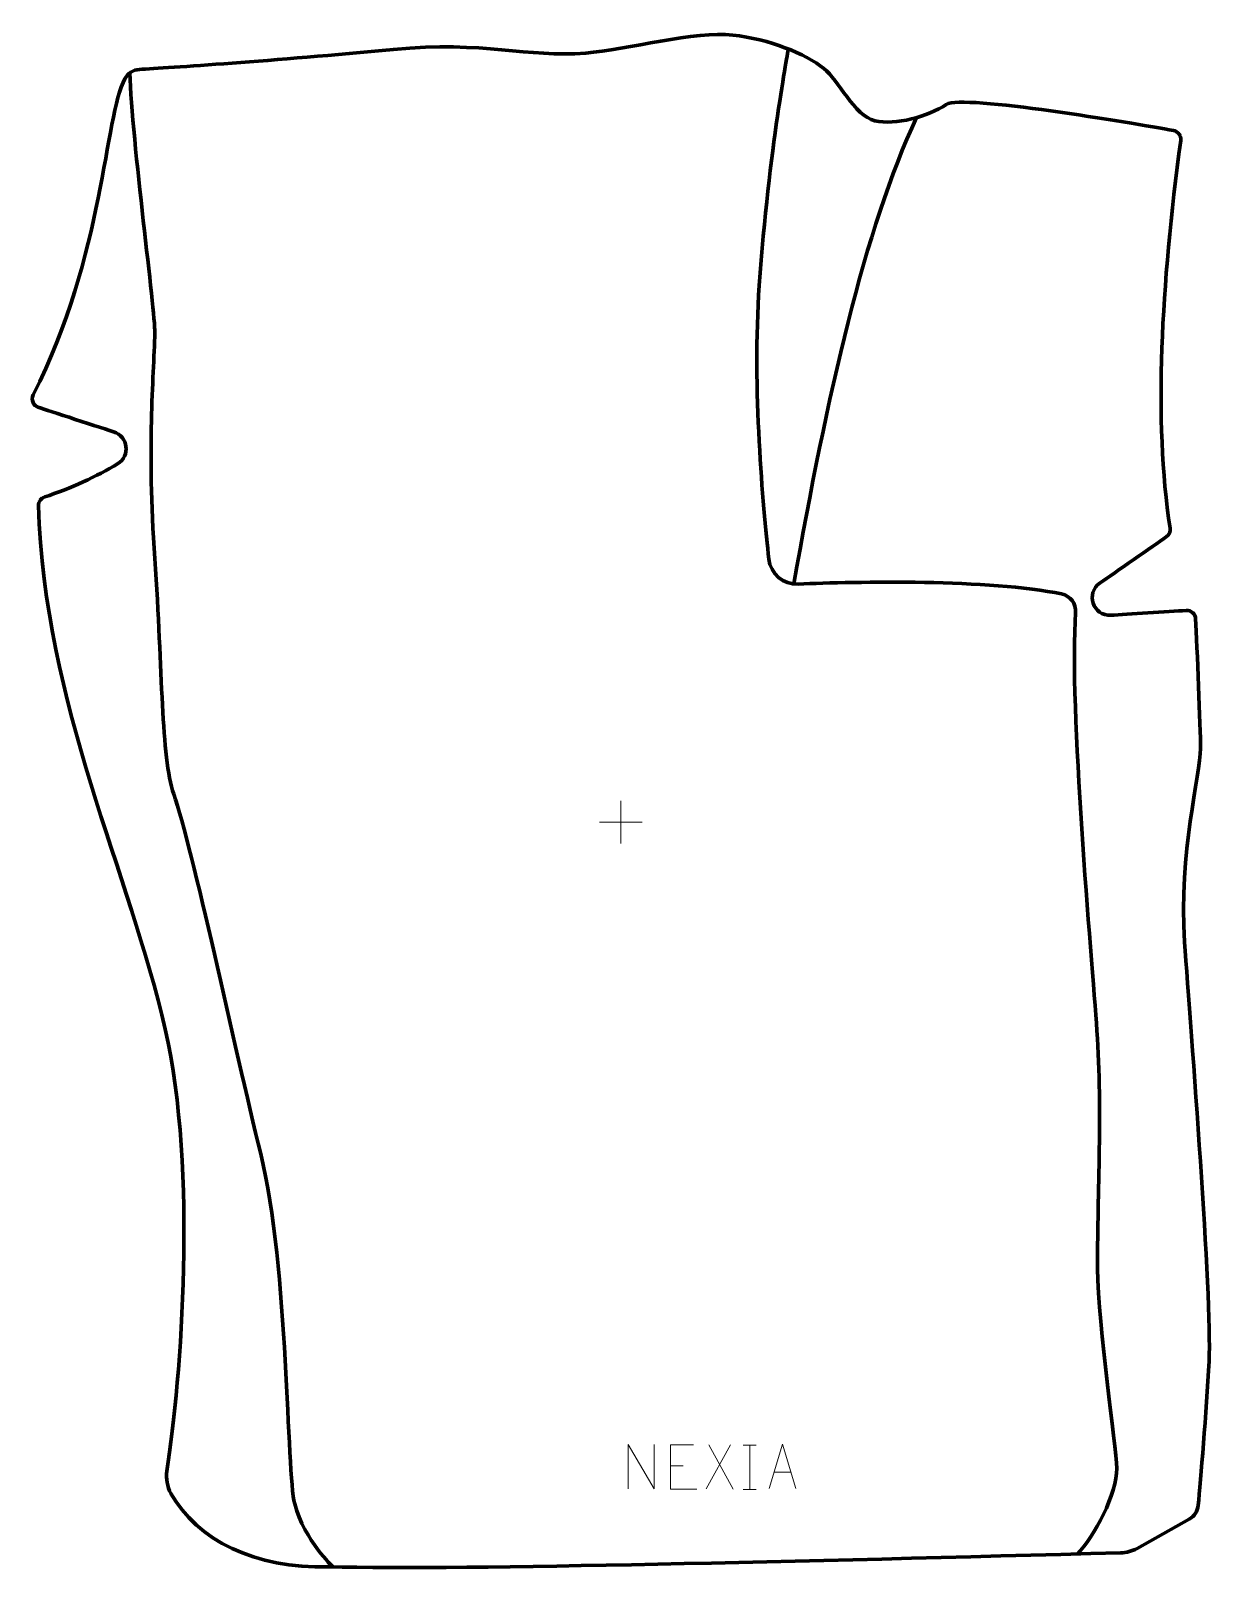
# Model space of a CAD drawing. Header units: millimetres. Extents: x -332 to 333, y -434 to 434.
import ezdxf

# ---------------------------------------------------------------- set-up
doc = ezdxf.new("R2010")
doc.units = ezdxf.units.MM
doc.header["$MEASUREMENT"] = 0
doc.layers.add('layer 1', color=7, linetype='Continuous', plot=False)
doc.layers.add('layer 2', color=7, linetype='Continuous')
doc.layers.add('layer 3', color=7, linetype='Continuous')

msp = doc.modelspace()

# ---------------------------------------------------------------- linework, layer by layer
at = {"layer": 'layer 1', "color": 250, "lineweight": 9}
for points, knots in [([(4.1013, -387.7152), (4.1013, -387.7152), (4.1013, -362.7617), (4.1013, -362.7617), (4.1013, -362.7617), (4.1013, -362.7617), (18.7561, -387.7152), (18.7561, -387.7152), (18.7561, -387.7152), (18.7561, -387.7152), (18.7561, -362.7617), (18.7561, -362.7617)], [0, 0, 0, 0, 0.25, 0.25, 0.25, 0.25, 0.5, 0.5, 0.5, 0.5, 1, 1, 1, 1]), ([(40.8559, -362.8072), (40.8559, -362.8072), (27.982, -362.8072), (27.982, -362.8072), (27.982, -362.8072), (27.982, -362.8072), (27.982, -387.7608), (27.982, -387.7608), (27.982, -387.7608), (27.982, -387.7608), (42.8478, -387.7608), (42.8478, -387.7608)], [0, 0, 0, 0, 0.25, 0.25, 0.25, 0.25, 0.5, 0.5, 0.5, 0.5, 1, 1, 1, 1]), ([(83.6421, -387.4968), (83.6421, -387.4968), (91.0131, -362.5433), (91.0131, -362.5433), (91.0131, -362.5433), (91.0131, -362.5433), (98.583, -387.4968), (98.583, -387.4968)], [0, 0, 0, 0, 0.33333333, 0.33333333, 0.33333333, 0.33333333, 1, 1, 1, 1])]:
    msp.add_open_spline(points, degree=3, knots=knots, dxfattribs=at)
for points in [[(61.7775, -362.8146), (61.7775, -362.8146), (48.0369, -387.7104), (48.0369, -387.7104)], [(49.4915, -362.8146), (49.4915, -362.8146), (63.2321, -387.7681), (63.2321, -387.7681)], [(69.0078, -363.0722), (69.0078, -363.0722), (76.1759, -363.0722), (76.1759, -363.0722)], [(72.5918, -363.0722), (72.5918, -363.0722), (72.5918, -388.0257), (72.5918, -388.0257)], [(27.982, -374.6869), (27.982, -374.6869), (35.1501, -374.6869), (35.1501, -374.6869)], [(86.3647, -378.2474), (86.3647, -378.2474), (95.8604, -378.2474), (95.8604, -378.2474)], [(69.0078, -388.0257), (69.0078, -388.0257), (76.1759, -388.0257), (76.1759, -388.0257)]]:
    msp.add_open_spline(points, degree=3, dxfattribs=at)
at = {"layer": 'layer 2', "color": 12, "lineweight": 200}
msp.add_open_spline([(-164.8418, -431.5771), (-205.842, -432.9829), (-238.869, -416.4612), (-253.51, -390.1962), (-253.51, -390.1962), (-255.6383, -386.3781), (-256.3756, -381.9451), (-255.7177, -377.6253), (-255.7177, -377.6253), (-247.7167, -325.1059), (-238.4369, -208.6607), (-256.6801, -128.6447), (-256.6801, -128.6447), (-276.5729, -41.3925), (-324.7016, 54.393), (-328.0992, 166.4261), (-328.0992, 166.4261), (-328.167, 168.6609), (-326.7463, 170.6707), (-324.6117, 171.3509), (-324.6117, 171.3509), (-310.2956, 175.9102), (-295.027, 183.1036), (-283.5596, 189.9941), (-283.5596, 189.9941), (-276.1347, 194.4553), (-277.5603, 205.4976), (-285.8294, 208.0895), (-285.8294, 208.0895), (-296.4156, 211.4074), (-328.0287, 221.8161), (-328.0287, 221.8161), (-328.0287, 221.8161), (-330.9984, 222.7118), (-332.4465, 226.0649), (-331.0492, 228.8282), (-331.0492, 228.8282), (-290.6798, 308.6544), (-291.1077, 385.1479), (-279.4057, 407.0449), (-279.4057, 407.0449), (-277.7871, 410.0735), (-274.6816, 412.0176), (-271.248, 412.2293), (-271.248, 412.2293), (-255.3134, 413.2104), (-195.6033, 417.0574), (-128.1575, 423.5464), (-128.1575, 423.5464), (-76.846, 428.4832), (-52.8828, 418.7363), (-19.8131, 421.519), (-19.8131, 421.519), (3.2279, 423.4578), (42.3421, 434.0369), (63.0604, 431.6522), (63.0604, 431.6522), (83.7787, 429.267), (103.7004, 421.3204), (114.458, 412.7733), (114.458, 412.7733), (122.4047, 406.46), (131.5907, 386.1389), (143.1452, 383.3562), (143.1452, 383.3562), (154.6997, 380.5735), (173.0276, 385.7413), (183.3866, 392.4995), (183.3866, 392.4995), (192.5246, 398.4607), (288.7863, 381.8403), (311.35, 377.8394), (311.35, 377.8394), (313.9821, 377.3727), (315.7823, 374.922), (315.4306, 372.2779), (315.4306, 372.2779), (304.5252, 290.2475), (300.1786, 214.9616), (309.4175, 153.6425), (309.4175, 153.6425), (309.6993, 151.7724), (308.8904, 149.9076), (307.3364, 148.8249), (307.3364, 148.8249), (299.8946, 143.6405), (278.2231, 128.5497), (269.9924, 122.8958), (269.9924, 122.8958), (261.6697, 117.1783), (266.0357, 104.1139), (276.1244, 104.6843), (276.1244, 104.6843), (285.2293, 105.1994), (308.2769, 106.6782), (318.553, 107.3414), (318.553, 107.3414), (321.3459, 107.5217), (323.7406, 105.3821), (323.8687, 102.5927), (323.8687, 102.5927), (324.5732, 87.2031), (326.6221, 41.4076), (326.6221, 29.5561), (326.6221, 29.5561), (326.6221, 15.2449), (314.0717, -29.4771), (317.6577, -79.5655), (317.6577, -79.5655), (321.2433, -129.6543), (333.1965, -279.92), (331.4036, -315.6973), (331.4036, -315.6973), (329.958, -344.5478), (326.5688, -383.0916), (325.3108, -396.9357), (325.3108, -396.9357), (325.0138, -400.2059), (323.1232, -403.1178), (320.2548, -404.7279), (320.2548, -404.7279), (320.2548, -404.7279), (290.9058, -421.1987), (290.9058, -421.1987), (290.9058, -421.1987), (288.0652, -422.7932), (284.879, -423.6706), (281.6211, -423.7546), (281.6211, -423.7546), (101.6839, -428.4063), (-85.2544, -433.5177), (-164.8418, -431.5771)], degree=3, knots=[0, 0, 0, 0, 0.02941176, 0.02941176, 0.02941176, 0.02941176, 0.05882353, 0.05882353, 0.05882353, 0.05882353, 0.08823529, 0.08823529, 0.08823529, 0.08823529, 0.11764706, 0.11764706, 0.11764706, 0.11764706, 0.14705882, 0.14705882, 0.14705882, 0.14705882, 0.17647059, 0.17647059, 0.17647059, 0.17647059, 0.20588235, 0.20588235, 0.20588235, 0.20588235, 0.23529412, 0.23529412, 0.23529412, 0.23529412, 0.26470588, 0.26470588, 0.26470588, 0.26470588, 0.29411765, 0.29411765, 0.29411765, 0.29411765, 0.32352941, 0.32352941, 0.32352941, 0.32352941, 0.35294118, 0.35294118, 0.35294118, 0.35294118, 0.38235294, 0.38235294, 0.38235294, 0.38235294, 0.41176471, 0.41176471, 0.41176471, 0.41176471, 0.44117647, 0.44117647, 0.44117647, 0.44117647, 0.47058824, 0.47058824, 0.47058824, 0.47058824, 0.5, 0.5, 0.5, 0.5, 0.52941176, 0.52941176, 0.52941176, 0.52941176, 0.55882353, 0.55882353, 0.55882353, 0.55882353, 0.58823529, 0.58823529, 0.58823529, 0.58823529, 0.61764706, 0.61764706, 0.61764706, 0.61764706, 0.64705882, 0.64705882, 0.64705882, 0.64705882, 0.67647059, 0.67647059, 0.67647059, 0.67647059, 0.70588235, 0.70588235, 0.70588235, 0.70588235, 0.73529412, 0.73529412, 0.73529412, 0.73529412, 0.76470588, 0.76470588, 0.76470588, 0.76470588, 0.79411765, 0.79411765, 0.79411765, 0.79411765, 0.82352941, 0.82352941, 0.82352941, 0.82352941, 0.85294118, 0.85294118, 0.85294118, 0.85294118, 0.88235294, 0.88235294, 0.88235294, 0.88235294, 0.91176471, 0.91176471, 0.91176471, 0.91176471, 0.94117647, 0.94117647, 0.94117647, 0.94117647, 1, 1, 1, 1], dxfattribs=at)
at = {"layer": 'layer 3', "color": 142, "lineweight": 200}
for points, knots in [([(257.0958, -424.3899), (266.6585, -415.2403), (279.8069, -389.7408), (279.4083, -376.1945), (279.4083, -376.1945), (279.01, -362.6475), (269.0493, -297.3053), (268.6507, -263.4386), (268.6507, -263.4386), (268.2524, -229.5719), (271.4485, -174.3894), (268.2566, -129.5658), (268.2566, -129.5658), (265.2421, -87.2289), (252.4557, 53.3873), (256.2505, 106.1244), (256.2505, 106.1244), (256.6107, 111.1306), (253.2233, 115.6215), (248.312, 116.6541), (248.312, 116.6541), (208.1454, 125.0975), (131.9126, 123.6472), (99.9054, 122.2033), (99.9054, 122.2033), (91.5333, 121.8254), (84.3102, 128.0089), (83.3827, 136.3377), (83.3827, 136.3377), (80.1262, 165.5794), (73.9321, 232.6982), (78.0018, 290.5792), (78.0018, 290.5792), (83.3806, 367.078), (94.4578, 423.7619), (94.4578, 423.7619)], [0, 0, 0, 0, 0.1, 0.1, 0.1, 0.1, 0.2, 0.2, 0.2, 0.2, 0.3, 0.3, 0.3, 0.3, 0.4, 0.4, 0.4, 0.4, 0.5, 0.5, 0.5, 0.5, 0.6, 0.6, 0.6, 0.6, 0.7, 0.7, 0.7, 0.7, 0.8, 0.8, 0.8, 0.8, 1, 1, 1, 1]), ([(-276.6581, 410.2397), (-275.4629, 372.3887), (-262.2806, 274.8379), (-262.5572, 264.0838), (-262.5572, 264.0838), (-263.2539, 236.9905), (-267.0304, 200.3348), (-262.5526, 136.586), (-262.5526, 136.586), (-258.0744, 72.837), (-259.2079, 25.0046), (-251.8987, 3.9046), (-251.8987, 3.9046), (-241.3404, -26.5754), (-217.7816, -138.2021), (-202.8919, -198.8926), (-202.8919, -198.8926), (-187.1538, -263.0399), (-188.3691, -379.1521), (-183.765, -396.1158), (-183.765, -396.1158), (-178.087, -417.0334), (-162.2519, -431.577), (-162.2519, -431.577)], [0, 0, 0, 0, 0.14285714, 0.14285714, 0.14285714, 0.14285714, 0.28571429, 0.28571429, 0.28571429, 0.28571429, 0.42857143, 0.42857143, 0.42857143, 0.42857143, 0.57142857, 0.57142857, 0.57142857, 0.57142857, 0.71428571, 0.71428571, 0.71428571, 0.71428571, 1, 1, 1, 1])]:
    msp.add_open_spline(points, degree=3, knots=knots, dxfattribs=at)
msp.add_open_spline([(166.5972, 385.1192), (137.3403, 322.764), (116.1207, 227.7313), (97.463, 122.281)], degree=3, dxfattribs=at)
at = {"layer": 'layer 3', "color": 250, "lineweight": 9}
for points in [[(0.0001, 0.0003), (0.0001, 0.0003), (0.0001, -23.9776), (0.0001, -23.9776)], [(-11.9888, -11.9887), (-11.9888, -11.9887), (11.9891, -11.9887), (11.9891, -11.9887)]]:
    msp.add_open_spline(points, degree=3, dxfattribs=at)

doc.saveas('drawing.dxf')
